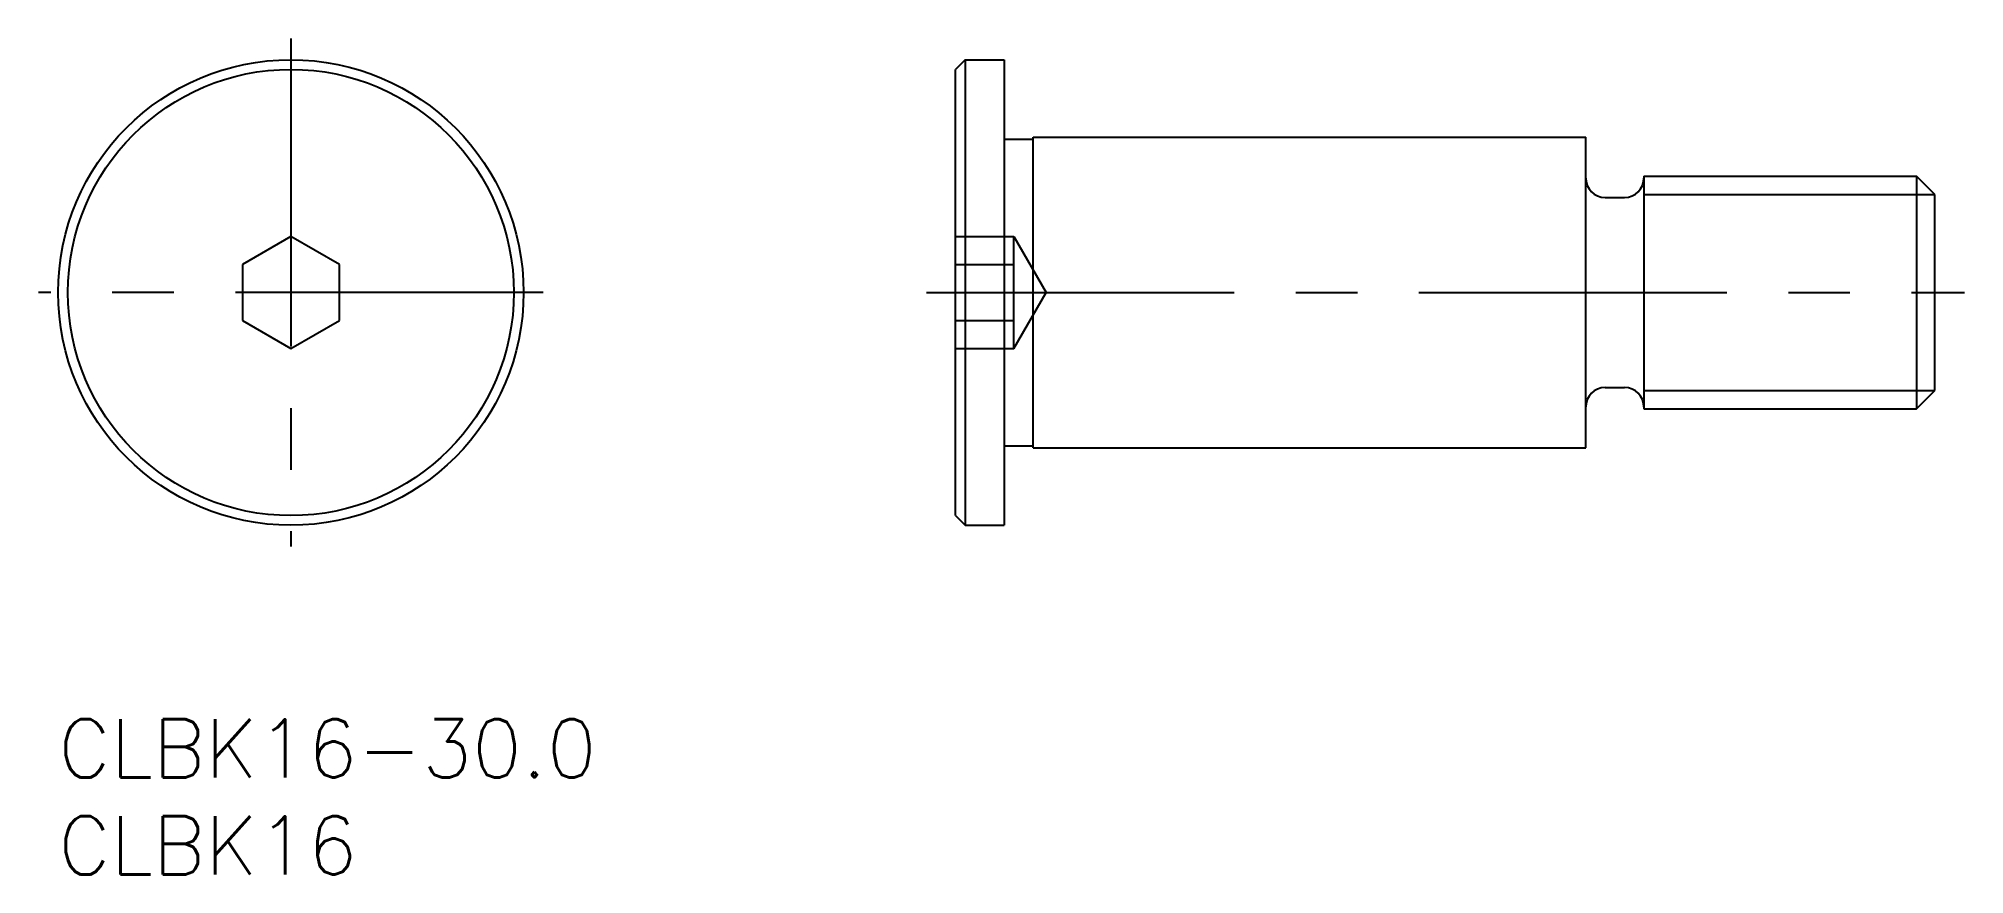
# Model space of a CAD drawing. Extents: x -1 to 98.3, y -8 to 35.1.
import ezdxf

# ---------------------------------------------------------------- set-up
doc = ezdxf.new("R2010")
doc.units = 0
doc.header["$LTSCALE"] = 0.5
doc.linetypes.add('CENTER', pattern=[50.8, 31.75, -6.35, 6.35, -6.35])
doc.linetypes.add('DASHED', pattern=[19.05, 12.7, -6.35])
for name, color, linetype in [('MSM_CENTER', 1, 'CENTER'), ('MSM_CONTINUOUS', 7, 'CONTINUOUS'), ('MSM_DASHED', 4, 'DASHED'), ('MSM_NARROW', 5, 'CONTINUOUS'), ('MSM_PART_NUMBER', 7, 'CONTINUOUS')]:
    doc.layers.add(name, color=color, linetype=linetype)
doc.styles.get("Standard").update_dxf_attribs({"font": 'txt.shx', "height": 3, "bigfont": 'bigfont.shx'})

# ---------------------------------------------------------------- blocks, each defined once
blk = doc.blocks.new('*U8')
at = {"layer": 'MSM_PART_NUMBER'}
blk.add_text('CLBK16-30.0', height=3, dxfattribs=at).set_placement((0, -3))
blk = doc.blocks.new('*U9')
at = {"layer": 'MSM_PART_NUMBER'}
blk.add_text('CLBK16', height=3, dxfattribs=at).set_placement((0, -8))

msp = doc.modelspace()

# ---------------------------------------------------------------- linework, layer by layer
at = {"layer": 'MSM_CENTER'}
for p, q in [((12, 35.092), (12, 8.908)), ((25.015, 22), (-1.015, 22)), ((44.78, 22), (98.313, 22))]:
    msp.add_line(p, q, dxfattribs=at)
at = {"layer": 'MSM_CONTINUOUS'}
for p, q in [((46.78, 34), (46.28, 33.5)), ((46.78, 34), (48.78, 34)), ((46.78, 34), (46.78, 10)), ((48.78, 34), (48.78, 10)), ((46.28, 10.5), (46.28, 33.5)), ((48.78, 29.9), (50.28, 29.9)), ((50.28, 30), (78.78, 30)), ((50.28, 14), (50.28, 30)), ((78.78, 14), (78.78, 30)), ((81.78, 28), (81.78, 16)), ((81.78, 28), (95.833, 28)), ((95.833, 28), (95.833, 16)), ((96.78, 27.053), (95.833, 28)), ((79.78, 26.9), (80.78, 26.9)), ((96.78, 16.947), (96.78, 27.053)), ((12, 24.887), (9.5, 23.443)), ((14.5, 23.443), (12, 24.887)), ((9.5, 23.443), (9.5, 20.557)), ((14.5, 20.557), (14.5, 23.443)), ((9.5, 20.557), (12, 19.113)), ((12, 19.113), (14.5, 20.557)), ((79.78, 17.1), (80.78, 17.1)), ((95.833, 16), (96.78, 16.947)), ((81.78, 16), (95.833, 16)), ((48.78, 14.1), (50.28, 14.1)), ((50.28, 14), (78.78, 14)), ((46.28, 10.5), (46.78, 10)), ((46.78, 10), (48.78, 10))]:
    msp.add_line(p, q, dxfattribs=at)
for radius in [12, 11.5]:
    msp.add_circle((12, 22), radius, dxfattribs=at)
for centre, start, end in [((79.78, 27.9), 180, 270), ((80.78, 27.9), 270, 0), ((79.78, 16.1), 90, 180), ((80.78, 16.1), 360, 90)]:
    msp.add_arc(centre, 1, start, end, dxfattribs=at)
at = {"layer": 'MSM_DASHED'}
for p, q in [((46.28, 24.887), (49.28, 24.887)), ((49.28, 24.887), (50.947, 22)), ((49.28, 19.113), (49.28, 24.887)), ((46.28, 23.443), (49.28, 23.443)), ((49.28, 19.113), (50.947, 22)), ((46.28, 20.557), (49.28, 20.557)), ((46.28, 19.113), (49.28, 19.113))]:
    msp.add_line(p, q, dxfattribs=at)
at = {"layer": 'MSM_NARROW'}
for p, q in [((81.78, 27.053), (96.78, 27.053)), ((81.78, 16.947), (96.78, 16.947))]:
    msp.add_line(p, q, dxfattribs=at)

# ---------------------------------------------------------------- block references
at = {"layer": 'MSM_CONTINUOUS'}
for name in ['*U8', '*U9']:
    msp.add_blockref(name, (0, 0), dxfattribs=at)

doc.saveas('drawing.dxf')
